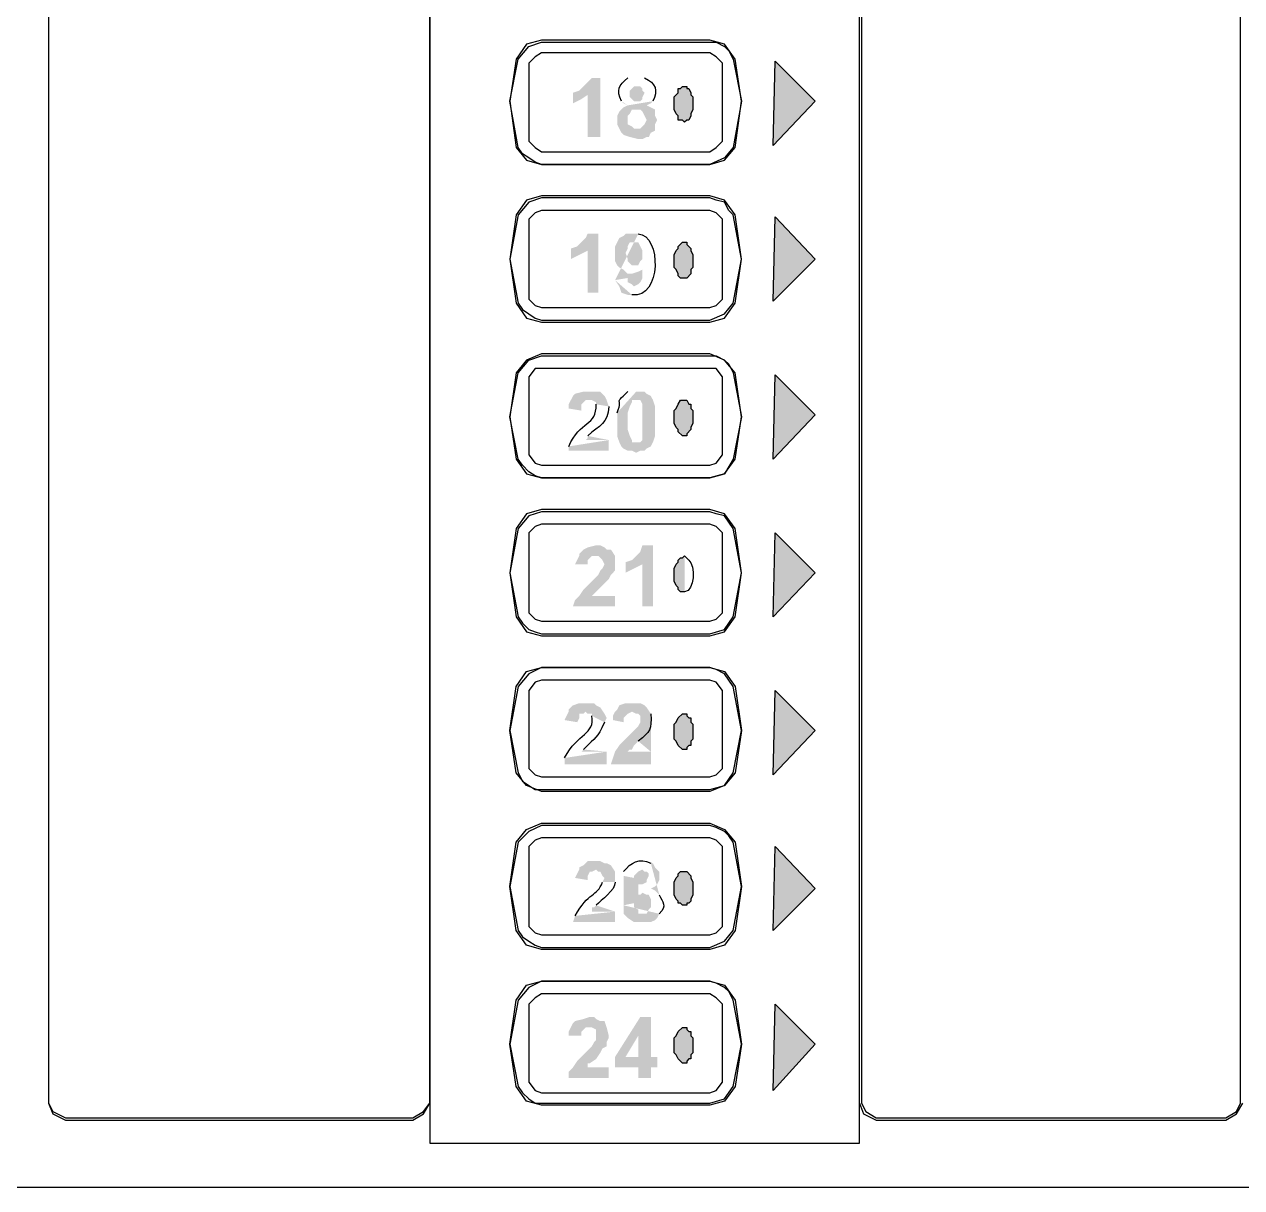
# Model space of a CAD drawing. Extents: x 0 to 760, y -27 to 732.
# Drawn here: x 453.91 to 471.74, y 484.21 to 501.25 of the extents above; entities that cross this region are included whole.
import ezdxf
from ezdxf.enums import TextEntityAlignment as Align

# ---------------------------------------------------------------- set-up
doc = ezdxf.new("R2010")
doc.units = 0
doc.header["$MEASUREMENT"] = 0

# ---------------------------------------------------------------- blocks, each defined once
blk = doc.blocks.new('RISER ANNUNCIATOR')
at = {"linetype": 'Continuous', "lineweight": -2}
for points in [[(-20.42, -9.594), (-20.605, -9.594), (-20.605, -8.977), (-20.697, -9.039), (-20.82, -9.101), (-20.82, -8.946), (-20.728, -8.915), (-20.543, -8.73), (-20.42, -8.73)], [(-19.186, -8.854), (-19.155, -8.854), (-19.155, -8.885), (-19.124, -8.885), (-19.094, -8.946), (-19.094, -8.977), (-19.063, -9.008), (-19.063, -9.193), (-19.094, -9.255), (-19.094, -9.286), (-19.124, -9.347), (-19.155, -9.347), (-19.186, -9.378), (-19.217, -9.347), (-19.279, -9.347), (-19.279, -9.286), (-19.309, -9.255), (-19.34, -9.193), (-19.34, -9.008), (-19.279, -8.946), (-19.279, -8.885), (-19.248, -8.885), (-19.217, -8.854)], [(-20.45, -11.876), (-20.605, -11.876), (-20.605, -11.259), (-20.851, -11.382), (-20.851, -11.228), (-20.759, -11.197), (-20.635, -11.074), (-20.605, -11.012), (-20.45, -11.012)], [(-19.186, -11.136), (-19.155, -11.136), (-19.155, -11.167), (-19.094, -11.228), (-19.094, -11.259), (-19.063, -11.321), (-19.063, -11.506), (-19.094, -11.537), (-19.094, -11.598), (-19.155, -11.66), (-19.248, -11.66), (-19.279, -11.629), (-19.279, -11.598), (-19.309, -11.537), (-19.34, -11.506), (-19.34, -11.321), (-19.309, -11.259), (-19.279, -11.228), (-19.279, -11.197), (-19.217, -11.136)], [(-19.186, -13.448), (-19.155, -13.448), (-19.124, -13.51), (-19.094, -13.51), (-19.094, -13.572), (-19.063, -13.603), (-19.063, -13.788), (-19.094, -13.849), (-19.094, -13.88), (-19.155, -13.942), (-19.155, -13.973), (-19.217, -13.973), (-19.279, -13.911), (-19.279, -13.88), (-19.309, -13.849), (-19.34, -13.788), (-19.34, -13.603), (-19.309, -13.572), (-19.279, -13.51), (-19.248, -13.448)], [(-20.204, -16.316), (-20.204, -16.47), (-20.82, -16.47), (-20.79, -16.378), (-20.728, -16.316), (-20.666, -16.224), (-20.45, -16.008), (-20.42, -15.946), (-20.389, -15.915), (-20.358, -15.854), (-20.389, -15.792), (-20.45, -15.73), (-20.543, -15.73), (-20.605, -15.792), (-20.605, -15.854), (-20.79, -15.854), (-20.759, -15.792), (-20.728, -15.73), (-20.728, -15.7), (-20.666, -15.638), (-20.605, -15.607), (-20.481, -15.576), (-20.42, -15.576), (-20.358, -15.607), (-20.327, -15.638), (-20.265, -15.638), (-20.204, -15.73), (-20.204, -15.946), (-20.265, -16.008), (-20.296, -16.07), (-20.543, -16.316)], [(-19.649, -16.47), (-19.803, -16.47), (-19.803, -15.854), (-20.05, -15.977), (-20.05, -15.823), (-19.957, -15.792), (-19.834, -15.669), (-19.803, -15.576), (-19.649, -15.576)], [(-19.186, -18.043), (-19.155, -18.043), (-19.155, -18.074), (-19.124, -18.105), (-19.094, -18.105), (-19.094, -18.167), (-19.063, -18.197), (-19.063, -18.413), (-19.094, -18.444), (-19.094, -18.506), (-19.124, -18.506), (-19.155, -18.537), (-19.155, -18.567), (-19.217, -18.567), (-19.279, -18.506), (-19.309, -18.444), (-19.34, -18.413), (-19.34, -18.197), (-19.309, -18.167), (-19.279, -18.105), (-19.217, -18.043)], [(-19.186, -20.356), (-19.155, -20.356), (-19.094, -20.418), (-19.094, -20.448), (-19.063, -20.51), (-19.063, -20.695), (-19.094, -20.757), (-19.094, -20.788), (-19.124, -20.818), (-19.155, -20.818), (-19.155, -20.849), (-19.217, -20.849), (-19.248, -20.818), (-19.279, -20.818), (-19.279, -20.788), (-19.309, -20.757), (-19.34, -20.695), (-19.34, -20.51), (-19.309, -20.448), (-19.279, -20.418), (-19.279, -20.387), (-19.248, -20.356)], [(-20.296, -23.224), (-20.296, -23.378), (-20.882, -23.378), (-20.882, -23.285), (-20.82, -23.224), (-20.759, -23.131), (-20.543, -22.915), (-20.512, -22.854), (-20.481, -22.823), (-20.481, -22.669), (-20.543, -22.638), (-20.635, -22.638), (-20.697, -22.7), (-20.697, -22.761), (-20.882, -22.761), (-20.882, -22.7), (-20.82, -22.576), (-20.79, -22.545), (-20.666, -22.515), (-20.574, -22.484), (-20.512, -22.484), (-20.481, -22.515), (-20.42, -22.545), (-20.358, -22.545), (-20.327, -22.638), (-20.296, -22.761), (-20.296, -22.792), (-20.327, -22.854), (-20.327, -22.915), (-20.389, -22.946), (-20.42, -23.008), (-20.481, -23.1), (-20.574, -23.162), (-20.605, -23.162), (-20.605, -23.224), (-20.635, -23.224)], [(-19.186, -22.638), (-19.155, -22.638), (-19.155, -22.669), (-19.124, -22.7), (-19.094, -22.7), (-19.094, -22.761), (-19.063, -22.792), (-19.063, -23.008), (-19.094, -23.039), (-19.094, -23.1), (-19.124, -23.1), (-19.155, -23.131), (-19.155, -23.162), (-19.217, -23.162), (-19.279, -23.1), (-19.309, -23.039), (-19.34, -23.008), (-19.34, -22.792), (-19.309, -22.761), (-19.279, -22.7), (-19.217, -22.638)]]:
    blk.add_hatch(color=0, dxfattribs=at).paths.add_polyline_path(points)
h = blk.add_hatch(color=0, dxfattribs=at)
h.paths.add_polyline_path([(-20.019, -9.131), (-20.08, -9.101), (-20.111, -9.07)], flags=0)
h.paths.add_polyline_path([(-20.019, -8.73), (-19.772, -8.73)], flags=0)
h.paths.add_polyline_path([(-19.649, -9.07), (-19.68, -9.101), (-19.741, -9.131), (-19.618, -9.193), (-19.618, -9.286), (-19.587, -9.347), (-19.618, -9.409), (-19.618, -9.501), (-19.68, -9.532), (-19.71, -9.594), (-19.741, -9.594), (-19.803, -9.625), (-19.865, -9.625), (-19.988, -9.594), (-20.08, -9.563), (-20.111, -9.532), (-20.173, -9.409), (-20.173, -9.286), (-20.142, -9.224), (-20.08, -9.162), (-20.019, -9.131)], flags=0)
h.paths.add_polyline_path([(-19.988, -8.946), (-19.988, -9.008), (-19.957, -9.039), (-19.926, -9.07), (-19.834, -9.07), (-19.803, -9.039), (-19.803, -9.008), (-19.772, -8.946), (-19.803, -8.915), (-19.803, -8.885), (-19.834, -8.854), (-19.926, -8.854), (-19.988, -8.915)], flags=0)
h.paths.add_polyline_path([(-20.019, -9.347), (-20.019, -9.409), (-19.957, -9.44), (-19.926, -9.471), (-19.834, -9.471), (-19.772, -9.409), (-19.741, -9.347), (-19.772, -9.286), (-19.803, -9.224), (-19.834, -9.193), (-19.957, -9.193), (-19.988, -9.255), (-20.019, -9.286)], flags=0)
h = blk.add_hatch(color=0, dxfattribs=at)
h.paths.add_polyline_path([(-20.204, -11.691), (-20.019, -11.66), (-20.019, -11.722), (-19.957, -11.752), (-19.926, -11.783), (-19.865, -11.752), (-19.834, -11.722), (-19.803, -11.66), (-19.803, -11.537), (-19.865, -11.567), (-19.957, -11.598), (-20.019, -11.598), (-20.05, -11.567), (-20.08, -11.537), (-20.142, -11.506), (-20.173, -11.475), (-20.204, -11.413), (-20.204, -11.197), (-20.173, -11.136), (-20.142, -11.074), (-20.08, -11.043), (-20.05, -11.012), (-19.865, -11.012)], flags=0)
h.paths.add_polyline_path([(-19.957, -11.907), (-20.019, -11.907), (-20.111, -11.876), (-20.142, -11.783), (-20.204, -11.691)], flags=0)
h.paths.add_polyline_path([(-19.803, -11.321), (-19.803, -11.259), (-19.834, -11.197), (-19.865, -11.136), (-19.988, -11.136), (-20.019, -11.197), (-20.019, -11.228), (-20.05, -11.29), (-20.019, -11.382), (-20.019, -11.413), (-19.957, -11.475), (-19.865, -11.475), (-19.834, -11.413), (-19.803, -11.382)], flags=0)
h = blk.add_hatch(color=0, dxfattribs=at)
h.paths.add_polyline_path([(-20.296, -14.034), (-20.296, -14.189), (-20.882, -14.189), (-20.882, -14.127)], flags=0)
h.paths.add_polyline_path([(-20.481, -13.51), (-20.481, -13.479), (-20.543, -13.448), (-20.635, -13.448), (-20.697, -13.51), (-20.697, -13.603), (-20.882, -13.572), (-20.882, -13.51), (-20.82, -13.387), (-20.79, -13.356), (-20.666, -13.325), (-20.42, -13.325), (-20.358, -13.387), (-20.327, -13.448), (-20.296, -13.541)], flags=0)
h.paths.add_polyline_path([(-20.605, -13.973), (-20.605, -14.004), (-20.635, -14.034), (-20.296, -14.034)], flags=0)
h = blk.add_hatch(color=0, dxfattribs=at)
h.paths.add_polyline_path([(-19.895, -13.325), (-19.772, -13.325), (-19.741, -13.356), (-19.68, -13.387), (-19.649, -13.448), (-19.618, -13.541), (-19.618, -13.973), (-19.649, -14.065), (-19.68, -14.127), (-19.741, -14.158), (-19.772, -14.189), (-19.834, -14.189), (-19.895, -14.219), (-19.957, -14.189), (-20.019, -14.189), (-20.08, -14.158), (-20.111, -14.127), (-20.142, -14.065), (-20.173, -13.973), (-20.173, -13.634)], flags=0)
h.paths.add_polyline_path([(-20.019, -13.325), (-19.895, -13.325)], flags=0)
h.paths.add_polyline_path([(-19.895, -13.448), (-19.957, -13.448), (-19.957, -13.479), (-19.988, -13.541), (-20.019, -13.634), (-20.019, -13.88), (-19.988, -13.973), (-19.957, -14.034), (-19.957, -14.065), (-19.834, -14.065), (-19.803, -14.034), (-19.803, -13.51), (-19.834, -13.448)], flags=0)
h = blk.add_hatch(color=0, dxfattribs=at)
h.paths.add_polyline_path([(-19.186, -15.73), (-19.124, -15.792)], flags=0)
h.paths.add_polyline_path([(-19.186, -16.255), (-19.248, -16.255), (-19.279, -16.224), (-19.279, -16.193), (-19.309, -16.162), (-19.34, -16.1), (-19.34, -15.915), (-19.309, -15.854), (-19.279, -15.823), (-19.279, -15.792), (-19.248, -15.761), (-19.217, -15.761), (-19.186, -15.73)], flags=0)
h = blk.add_hatch(color=0, dxfattribs=at)
h.paths.add_polyline_path([(-20.327, -18.598), (-20.327, -18.783), (-20.944, -18.783), (-20.944, -18.691)], flags=0)
h.paths.add_polyline_path([(-20.543, -18.074), (-20.543, -18.043), (-20.605, -18.043), (-20.635, -18.012), (-20.666, -18.043), (-20.728, -18.043), (-20.728, -18.105), (-20.759, -18.167), (-20.944, -18.136), (-20.913, -18.074), (-20.882, -18.012), (-20.882, -17.982), (-20.82, -17.92), (-20.728, -17.889), (-20.512, -17.889), (-20.481, -17.92), (-20.42, -17.951), (-20.358, -18.043), (-20.327, -18.105), (-20.358, -18.167)], flags=0)
h.paths.add_polyline_path([(-20.666, -18.567), (-20.697, -18.598), (-20.327, -18.598)], flags=0)
h = blk.add_hatch(color=0, dxfattribs=at)
h.paths.add_polyline_path([(-19.68, -18.598), (-19.68, -18.783), (-20.265, -18.783), (-20.204, -18.598), (-20.142, -18.506), (-19.865, -18.228), (-19.834, -18.167), (-19.834, -18.074), (-19.865, -18.043), (-19.895, -18.043), (-19.957, -18.012), (-20.019, -18.043), (-20.08, -18.105), (-20.08, -18.167), (-20.235, -18.136), (-20.235, -18.074), (-20.204, -18.012), (-20.173, -17.982), (-20.142, -17.92), (-20.05, -17.889), (-19.834, -17.889), (-19.772, -17.92), (-19.741, -17.951), (-19.68, -18.043)], flags=0)
h.paths.add_polyline_path([(-19.865, -18.444), (-19.926, -18.506), (-19.957, -18.567), (-19.988, -18.567), (-20.019, -18.598), (-19.68, -18.598)], flags=0)
h = blk.add_hatch(color=0, dxfattribs=at)
h.paths.add_polyline_path([(-20.204, -20.942), (-20.204, -21.096), (-20.82, -21.096), (-20.79, -21.004)], flags=0)
h.paths.add_polyline_path([(-20.389, -20.51), (-20.358, -20.448), (-20.389, -20.418), (-20.42, -20.356), (-20.45, -20.356), (-20.481, -20.325), (-20.543, -20.356), (-20.574, -20.356), (-20.605, -20.418), (-20.605, -20.479), (-20.79, -20.448), (-20.759, -20.387), (-20.728, -20.325), (-20.728, -20.294), (-20.666, -20.263), (-20.605, -20.202), (-20.42, -20.202), (-20.358, -20.233), (-20.327, -20.233), (-20.265, -20.263), (-20.204, -20.356), (-20.204, -20.51)], flags=0)
h.paths.add_polyline_path([(-20.481, -20.849), (-20.512, -20.88), (-20.543, -20.88), (-20.543, -20.942), (-20.204, -20.942)], flags=0)
h = blk.add_hatch(color=0, dxfattribs=at)
h.paths.add_polyline_path([(-20.08, -20.849), (-19.926, -20.818), (-19.926, -20.88), (-19.865, -20.911), (-19.865, -20.973), (-19.741, -20.973), (-19.71, -20.911), (-19.68, -20.88), (-19.68, -20.757), (-19.71, -20.695), (-19.741, -20.695), (-19.803, -20.664), (-19.834, -20.695), (-19.865, -20.695), (-19.865, -20.541), (-19.803, -20.541), (-19.741, -20.51), (-19.741, -20.479), (-19.71, -20.418), (-19.71, -20.387), (-19.741, -20.356), (-19.772, -20.356), (-19.803, -20.325), (-19.865, -20.356), (-19.926, -20.418), (-19.926, -20.448), (-20.08, -20.418), (-20.08, -20.356)], flags=0)
h.paths.add_polyline_path([(-19.68, -20.233), (-19.649, -20.233), (-19.618, -20.294), (-19.556, -20.356), (-19.556, -20.479), (-19.587, -20.541), (-19.618, -20.572), (-19.68, -20.603), (-19.618, -20.633), (-19.556, -20.695)], flags=0)
h.paths.add_polyline_path([(-19.556, -20.973), (-19.587, -21.034), (-19.618, -21.065), (-19.68, -21.096), (-19.926, -21.096), (-20.019, -21.034), (-20.08, -20.973), (-20.08, -20.849)], flags=0)
h = blk.add_hatch(color=0, dxfattribs=at)
h.paths.add_polyline_path([(-19.865, -23.378), (-19.865, -23.224), (-20.204, -23.224), (-20.204, -23.07), (-19.834, -22.484), (-19.68, -22.484), (-19.68, -23.07), (-19.587, -23.07), (-19.587, -23.224), (-19.68, -23.224), (-19.68, -23.378)], flags=0)
h.paths.add_polyline_path([(-19.865, -23.07), (-19.865, -22.761), (-20.05, -23.07)], flags=0)
at = {"color": 0, "linetype": 'Continuous', "lineweight": -2}
for p, q in [((-28.499, 7.891), (-28.499, -23.748)), ((-22.917, -23.748), (-22.917, 7.891)), ((-22.917, 7.891), (-22.917, -24.334)), ((-16.627, -24.334), (-16.627, 7.891)), ((-28.499, -23.748), (-28.437, -23.871)), ((-28.499, -23.748), (-28.437, -23.902)), ((-28.437, -23.871), (-28.252, -23.964)), ((-23.164, -23.964), (-23.01, -23.871)), ((-23.01, -23.871), (-22.917, -23.748)), ((-23.01, -23.902), (-22.917, -23.748)), ((-28.437, -23.902), (-28.252, -23.995)), ((-28.252, -23.964), (-23.164, -23.964)), ((-28.252, -23.995), (-23.164, -23.995)), ((-23.164, -23.995), (-23.01, -23.902)), ((-22.917, -24.334), (-16.627, -24.334))]:
    blk.add_line(p, q, dxfattribs=at)
blk.add_lwpolyline([(-32.754, 8.902), (34.314, 8.902, -0.414214), (36.314, 6.902), (36.314, -22.985, -0.414214), (34.314, -24.985), (-32.754, -24.985, -0.414214), (-34.754, -22.985), (-34.754, 6.902, -0.414214)], format="xyb", close=True, dxfattribs=at)
for points in [[(-11.045, 7.891), (-11.107, 8.076), (-11.261, 8.137), (-16.38, 8.137), (-16.534, 8.076), (-16.596, 7.891), (-16.596, -23.748), (-16.534, -23.871), (-16.38, -23.964), (-11.261, -23.964), (-11.107, -23.871), (-11.045, -23.748)], [(-21.376, -9.964), (-21.468, -9.902), (-21.561, -9.841), (-21.622, -9.748), (-21.746, -9.07), (-21.622, -8.453), (-21.468, -8.268), (-21.283, -8.206), (-18.816, -8.206), (-18.724, -8.206), (-18.6, -8.268), (-18.539, -8.33), (-18.477, -8.453), (-18.354, -9.07), (-18.477, -9.748), (-18.6, -9.902), (-18.816, -9.995), (-21.283, -9.995), (-18.816, -9.995), (-18.6, -9.933), (-18.446, -9.748), (-18.354, -9.07), (-18.446, -8.453), (-18.6, -8.237), (-18.816, -8.175), (-21.283, -8.175), (-21.499, -8.237), (-21.653, -8.453), (-21.746, -9.07), (-21.653, -9.748), (-21.499, -9.933), (-21.283, -9.995)], [(-21.283, -8.36), (-21.376, -8.422), (-21.468, -8.515), (-21.468, -9.656), (-21.376, -9.748), (-21.283, -9.81), (-18.816, -9.81), (-18.724, -9.748), (-18.631, -9.656), (-18.631, -8.515), (-18.724, -8.422), (-18.816, -8.36)], [(-17.274, -9.07), (-17.891, -9.717), (-17.86, -8.484)], [(-19.186, -8.854), (-19.155, -8.854), (-19.155, -8.885), (-19.124, -8.885), (-19.094, -8.946), (-19.094, -8.977), (-19.063, -9.008), (-19.063, -9.193), (-19.094, -9.255), (-19.094, -9.286), (-19.124, -9.347), (-19.155, -9.347), (-19.186, -9.378), (-19.217, -9.347), (-19.279, -9.347), (-19.279, -9.286), (-19.309, -9.255), (-19.34, -9.193), (-19.34, -9.008), (-19.279, -8.946), (-19.279, -8.885), (-19.248, -8.885), (-19.217, -8.854)], [(-18.816, -10.457), (-21.283, -10.457), (-21.499, -10.519), (-21.653, -10.735), (-21.746, -11.382), (-21.653, -12.03), (-21.499, -12.246), (-21.283, -12.308), (-18.816, -12.308), (-18.6, -12.246), (-18.446, -12.03), (-18.354, -11.382), (-18.446, -10.735), (-18.6, -10.519)], [(-18.539, -10.673), (-18.6, -10.55), (-18.724, -10.519), (-18.816, -10.488), (-21.283, -10.488), (-21.468, -10.55), (-21.622, -10.735), (-21.746, -11.382), (-21.622, -12.03), (-21.561, -12.123), (-21.468, -12.184), (-21.376, -12.246), (-21.283, -12.277), (-18.816, -12.277), (-18.6, -12.184), (-18.477, -12.03), (-18.354, -11.382), (-18.477, -10.735)], [(-21.283, -10.673), (-21.376, -10.704), (-21.468, -10.797), (-21.468, -11.968), (-21.376, -12.061), (-21.283, -12.092), (-18.816, -12.092), (-18.724, -12.061), (-18.631, -11.968), (-18.631, -10.797), (-18.724, -10.704), (-18.816, -10.673)], [(-17.274, -11.382), (-17.891, -11.999), (-17.86, -10.766)], [(-19.186, -11.136), (-19.155, -11.136), (-19.155, -11.167), (-19.094, -11.228), (-19.094, -11.259), (-19.063, -11.321), (-19.063, -11.506), (-19.094, -11.537), (-19.094, -11.598), (-19.155, -11.66), (-19.248, -11.66), (-19.279, -11.629), (-19.279, -11.598), (-19.309, -11.537), (-19.34, -11.506), (-19.34, -11.321), (-19.309, -11.259), (-19.279, -11.228), (-19.279, -11.197), (-19.217, -11.136)], [(-21.376, -14.559), (-21.468, -14.497), (-21.561, -14.404), (-21.622, -14.312), (-21.746, -13.695), (-21.622, -13.048), (-21.468, -12.863), (-21.283, -12.801), (-18.816, -12.801), (-18.724, -12.801), (-18.6, -12.863), (-18.539, -12.924), (-18.477, -13.048), (-18.354, -13.695), (-18.477, -14.312), (-18.6, -14.528), (-18.816, -14.589), (-21.283, -14.589), (-18.816, -14.589), (-18.6, -14.528), (-18.446, -14.312), (-18.354, -13.695), (-18.446, -13.048), (-18.6, -12.863), (-18.816, -12.77), (-21.283, -12.77), (-21.499, -12.863), (-21.653, -13.048), (-21.746, -13.695), (-21.653, -14.312), (-21.499, -14.528), (-21.283, -14.589)], [(-21.283, -12.986), (-21.376, -12.986), (-21.468, -13.109), (-21.468, -14.25), (-21.376, -14.374), (-21.283, -14.404), (-18.816, -14.404), (-18.724, -14.374), (-18.631, -14.25), (-18.631, -13.109), (-18.724, -12.986), (-18.816, -12.986)], [(-17.274, -13.664), (-17.891, -14.312), (-17.86, -13.078)], [(-19.186, -13.448), (-19.155, -13.448), (-19.124, -13.51), (-19.094, -13.51), (-19.094, -13.572), (-19.063, -13.603), (-19.063, -13.788), (-19.094, -13.849), (-19.094, -13.88), (-19.155, -13.942), (-19.155, -13.973), (-19.217, -13.973), (-19.279, -13.911), (-19.279, -13.88), (-19.309, -13.849), (-19.34, -13.788), (-19.34, -13.603), (-19.309, -13.572), (-19.279, -13.51), (-19.248, -13.448)], [(-18.816, -15.052), (-21.283, -15.052), (-21.499, -15.114), (-21.653, -15.33), (-21.746, -15.977), (-21.653, -16.625), (-21.499, -16.841), (-21.283, -16.902), (-18.816, -16.902), (-18.6, -16.841), (-18.446, -16.625), (-18.354, -15.977), (-18.446, -15.33), (-18.6, -15.114)], [(-18.539, -15.237), (-18.6, -15.145), (-18.724, -15.114), (-18.816, -15.083), (-21.283, -15.083), (-21.468, -15.145), (-21.622, -15.33), (-21.746, -15.977), (-21.622, -16.625), (-21.561, -16.717), (-21.468, -16.81), (-21.376, -16.841), (-21.283, -16.871), (-18.816, -16.871), (-18.6, -16.81), (-18.477, -16.625), (-18.354, -15.977), (-18.477, -15.33)], [(-21.283, -15.268), (-21.376, -15.299), (-21.468, -15.391), (-21.468, -16.563), (-21.376, -16.656), (-21.283, -16.686), (-18.816, -16.686), (-18.724, -16.656), (-18.631, -16.563), (-18.631, -15.391), (-18.724, -15.299), (-18.816, -15.268)], [(-17.274, -15.977), (-17.891, -16.625), (-17.86, -15.391)], [(-21.622, -17.642), (-21.746, -18.29), (-21.622, -18.907), (-21.561, -19.03), (-21.468, -19.092), (-21.376, -19.153), (-21.283, -19.153), (-18.816, -19.153), (-18.6, -19.092), (-18.477, -18.907), (-18.354, -18.29), (-18.477, -17.642), (-18.539, -17.55), (-18.6, -17.457), (-18.724, -17.396), (-18.816, -17.365), (-18.6, -17.426), (-18.446, -17.642), (-18.354, -18.29), (-18.446, -18.907), (-18.6, -19.092), (-18.816, -19.184), (-21.283, -19.184), (-21.499, -19.092), (-21.653, -18.907), (-21.746, -18.29), (-21.653, -17.642), (-21.499, -17.426), (-21.283, -17.365), (-21.468, -17.457)], [(-18.816, -17.365), (-21.283, -17.365)], [(-21.283, -17.55), (-21.376, -17.581), (-21.468, -17.704), (-21.468, -18.845), (-21.376, -18.937), (-21.283, -18.968), (-18.816, -18.968), (-18.724, -18.937), (-18.631, -18.845), (-18.631, -17.704), (-18.724, -17.581), (-18.816, -17.55)], [(-17.274, -18.29), (-17.891, -18.937), (-17.86, -17.704)], [(-19.186, -18.043), (-19.155, -18.043), (-19.155, -18.074), (-19.124, -18.105), (-19.094, -18.105), (-19.094, -18.167), (-19.063, -18.197), (-19.063, -18.413), (-19.094, -18.444), (-19.094, -18.506), (-19.124, -18.506), (-19.155, -18.537), (-19.155, -18.567), (-19.217, -18.567), (-19.279, -18.506), (-19.309, -18.444), (-19.34, -18.413), (-19.34, -18.197), (-19.309, -18.167), (-19.279, -18.105), (-19.217, -18.043)], [(-21.653, -19.924), (-21.499, -19.739), (-21.283, -19.647), (-18.816, -19.647), (-18.6, -19.739), (-18.446, -19.924), (-18.354, -20.572), (-18.446, -21.219), (-18.6, -21.435), (-18.816, -21.497), (-21.283, -21.497), (-21.499, -21.435), (-21.653, -21.219), (-21.746, -20.572)], [(-18.6, -19.77), (-18.724, -19.708), (-18.816, -19.678), (-21.283, -19.678), (-21.468, -19.77), (-21.622, -19.924), (-21.746, -20.572), (-21.622, -21.219), (-21.561, -21.312), (-21.468, -21.374), (-21.376, -21.435), (-21.283, -21.466), (-18.816, -21.466), (-18.6, -21.374), (-18.477, -21.219), (-18.354, -20.572), (-18.477, -19.924), (-18.539, -19.832)], [(-21.468, -19.986), (-21.468, -21.158), (-21.376, -21.25), (-21.283, -21.281), (-18.816, -21.281), (-18.724, -21.25), (-18.631, -21.158), (-18.631, -19.986), (-18.724, -19.893), (-18.816, -19.863), (-21.283, -19.863), (-21.376, -19.893)], [(-17.274, -20.603), (-17.891, -21.219), (-17.86, -19.986)], [(-19.186, -20.356), (-19.155, -20.356), (-19.094, -20.418), (-19.094, -20.448), (-19.063, -20.51), (-19.063, -20.695), (-19.094, -20.757), (-19.094, -20.788), (-19.124, -20.818), (-19.155, -20.818), (-19.155, -20.849), (-19.217, -20.849), (-19.248, -20.818), (-19.279, -20.818), (-19.279, -20.788), (-19.309, -20.757), (-19.34, -20.695), (-19.34, -20.51), (-19.309, -20.448), (-19.279, -20.418), (-19.279, -20.387), (-19.248, -20.356)], [(-21.622, -22.237), (-21.746, -22.885), (-21.622, -23.501), (-21.561, -23.594), (-21.468, -23.686), (-21.376, -23.748), (-21.283, -23.748), (-18.816, -23.748), (-18.6, -23.686), (-18.477, -23.501), (-18.354, -22.885), (-18.477, -22.237), (-18.539, -22.114), (-18.6, -22.052), (-18.724, -21.99), (-18.816, -21.959), (-18.6, -22.021), (-18.446, -22.237), (-18.354, -22.885), (-18.446, -23.501), (-18.6, -23.717), (-18.816, -23.779), (-21.283, -23.779), (-21.499, -23.717), (-21.653, -23.501), (-21.746, -22.885), (-21.653, -22.237), (-21.499, -22.021), (-21.283, -21.959), (-21.468, -22.052)], [(-18.816, -21.959), (-21.283, -21.959)], [(-21.283, -22.144), (-21.376, -22.206), (-21.468, -22.299), (-21.468, -23.44), (-21.376, -23.563), (-21.283, -23.594), (-18.816, -23.594), (-18.724, -23.563), (-18.631, -23.44), (-18.631, -22.299), (-18.724, -22.206), (-18.816, -22.144)], [(-17.274, -22.885), (-17.891, -23.563), (-17.86, -22.299)], [(-19.186, -22.638), (-19.155, -22.638), (-19.155, -22.669), (-19.124, -22.7), (-19.094, -22.7), (-19.094, -22.761), (-19.063, -22.792), (-19.063, -23.008), (-19.094, -23.039), (-19.094, -23.1), (-19.124, -23.1), (-19.155, -23.131), (-19.155, -23.162), (-19.217, -23.162), (-19.279, -23.1), (-19.309, -23.039), (-19.34, -23.008), (-19.34, -22.792), (-19.309, -22.761), (-19.279, -22.7), (-19.217, -22.638)]]:
    blk.add_lwpolyline(points, close=True, dxfattribs=at)
for points in [[(-19.186, -16.255), (-19.248, -16.255), (-19.279, -16.224), (-19.279, -16.193), (-19.309, -16.162), (-19.34, -16.1), (-19.34, -15.915), (-19.309, -15.854), (-19.279, -15.823), (-19.279, -15.792), (-19.248, -15.761), (-19.217, -15.761), (-19.186, -15.73), (-19.124, -15.792)], [(-16.627, -23.748), (-16.565, -23.902), (-16.38, -23.995), (-11.261, -23.995), (-11.107, -23.902), (-11.014, -23.748)]]:
    blk.add_lwpolyline(points, dxfattribs=at)
for points in [[(-20.111, -9.07), (-20.185, -8.906), (-20.157, -8.841), (-20.019, -8.73)], [(-19.772, -8.73), (-19.604, -8.807), (-19.573, -8.914), (-19.649, -9.07)], [(-19.865, -11.012), (-19.522, -11.03), (-19.521, -11.966), (-19.957, -11.907)], [(-20.173, -13.634), (-20.07, -13.372), (-20.248, -13.544), (-20.019, -13.325)], [(-20.882, -14.127), (-20.714, -13.746), (-20.473, -13.829), (-20.481, -13.51)], [(-20.296, -13.541), (-20.307, -13.789), (-20.429, -13.82), (-20.605, -13.973)], [(-19.124, -15.792), (-19.029, -15.87), (-19.032, -16.249), (-19.186, -16.255)], [(-19.124, -15.792), (-19.029, -15.87), (-19.032, -16.249), (-19.186, -16.255)], [(-20.944, -18.691), (-20.75, -18.32), (-20.497, -18.349), (-20.543, -18.074)], [(-20.358, -18.167), (-20.474, -18.421), (-20.474, -18.365), (-20.666, -18.567)], [(-19.68, -18.043), (-19.67, -18.281), (-19.68, -18.298), (-19.865, -18.444)], [(-20.08, -20.356), (-19.97, -20.221), (-19.851, -20.147), (-19.68, -20.233)], [(-20.79, -21.004), (-20.597, -20.649), (-20.464, -20.726), (-20.389, -20.51)], [(-20.204, -20.51), (-20.195, -20.63), (-20.41, -20.77), (-20.481, -20.849)], [(-19.556, -20.695), (-19.507, -20.803), (-19.435, -20.858), (-19.556, -20.973)]]:
    blk.add_open_spline(points, degree=3, dxfattribs=at)
for points in [[(-17.274, -9.07), (-17.891, -9.717), (-17.86, -8.484)], [(-17.274, -11.382), (-17.891, -11.999), (-17.86, -10.766)], [(-17.274, -13.664), (-17.891, -14.312), (-17.86, -13.078)], [(-17.274, -15.977), (-17.891, -16.625), (-17.86, -15.391)], [(-17.274, -18.29), (-17.891, -18.937), (-17.86, -17.704)], [(-17.274, -20.603), (-17.891, -21.219), (-17.86, -19.986)], [(-17.274, -22.885), (-17.891, -23.563), (-17.86, -22.299)]]:
    blk.add_solid(points, dxfattribs=at)
at = {"color": 0, "lineweight": 30, "flags": 104}
blk.add_attdef('DeviceAttributes', text='', height=9, dxfattribs=at).set_placement((56.266, -26.698), align=Align.TOP_LEFT)

msp = doc.modelspace()

# ---------------------------------------------------------------- block references
msp.add_blockref('RISER ANNUNCIATOR', (482.766, 509.198))

doc.saveas('drawing.dxf')
